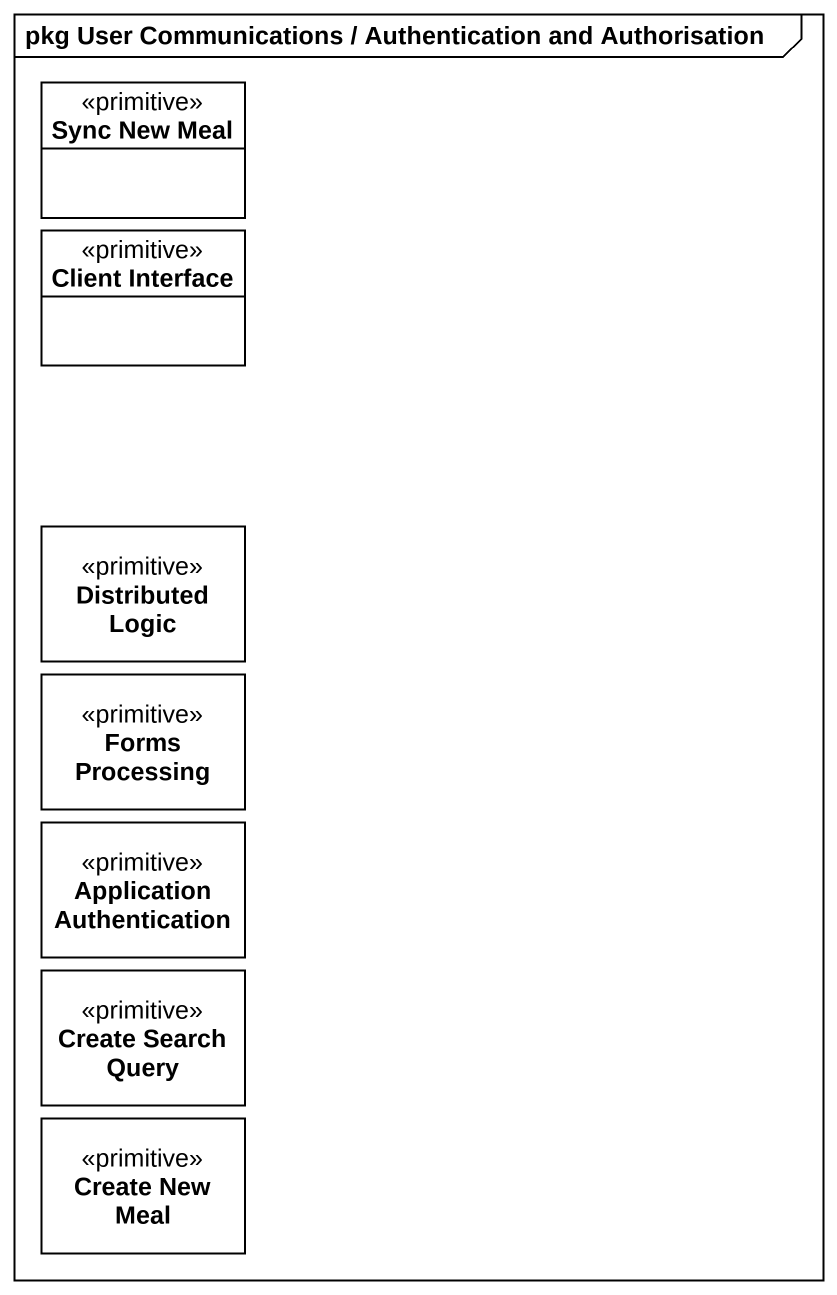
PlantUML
@startuml
mainframe pkg User Communications / Authentication and Authorisation
hide circle
hide empty members
class "Sync New Meal" as Sync_New_Meal <<primitive>>
class "Client Interface" as Client_Interface <<primitive>>
class "Distributed Logic" as Distributed_Logic <<primitive>>
class "Forms Processing" as Forms_Processing <<primitive>>
class "Application Authentication" as Application_Authentication <<primitive>>
class "Create Search Query" as Create_Search_Query <<primitive>>
class "Create New Meal" as Create_New_Meal <<primitive>>
@enduml
